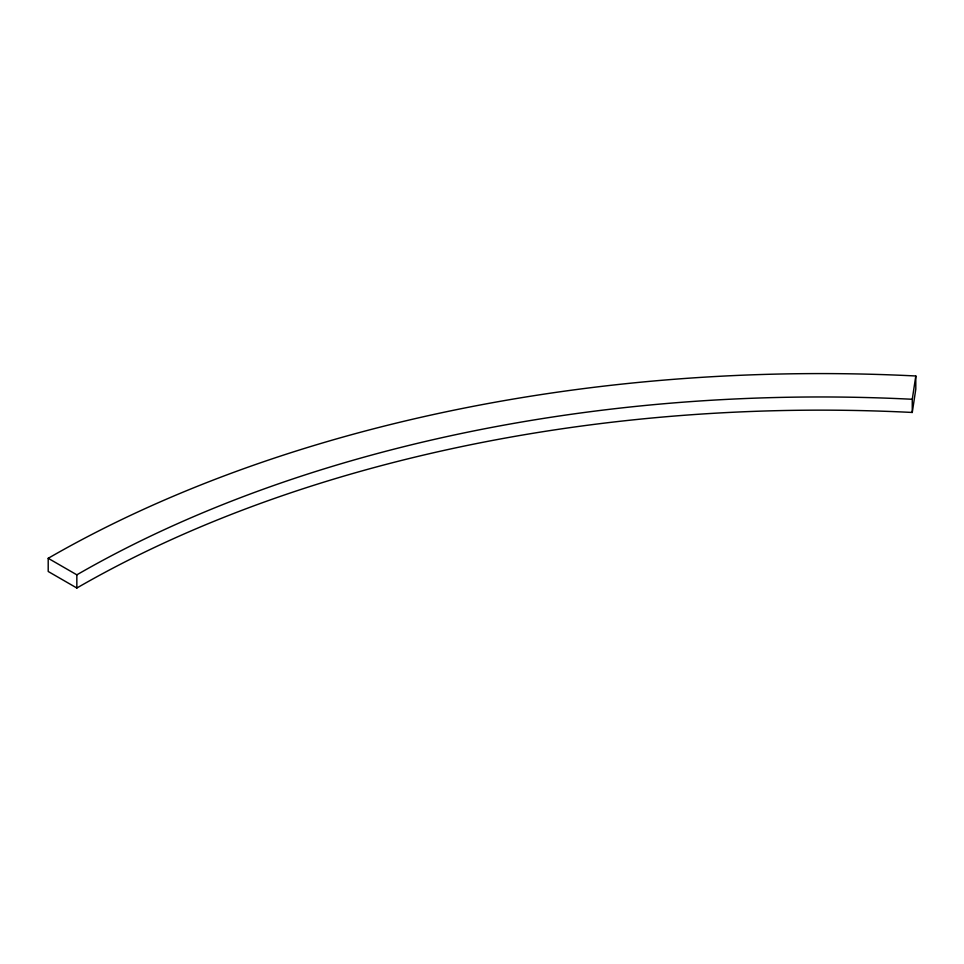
<?xml version="1.0" encoding="UTF-8"?>
<svg xmlns="http://www.w3.org/2000/svg" width="964" height="964" viewBox="0 0 964 964"><rect width="100%" height="100%" fill="white"/><g stroke="black" fill="none" stroke-linecap="round" stroke-linejoin="round"><path stroke-width="1.45" d="M912.269 412.459L912.269 399.277L915.8 375.984A1092.332 630.649 0 0 0 48.2 558.301L48.2 571.483L76.843 588.016A1051.82 607.272 0 0 1 912.269 412.459L915.8 389.167L915.8 375.984M48.2 558.301L76.843 574.833A1051.82 607.272 0 0 1 912.269 399.277M76.843 574.833L76.843 588.016"/></g></svg>
